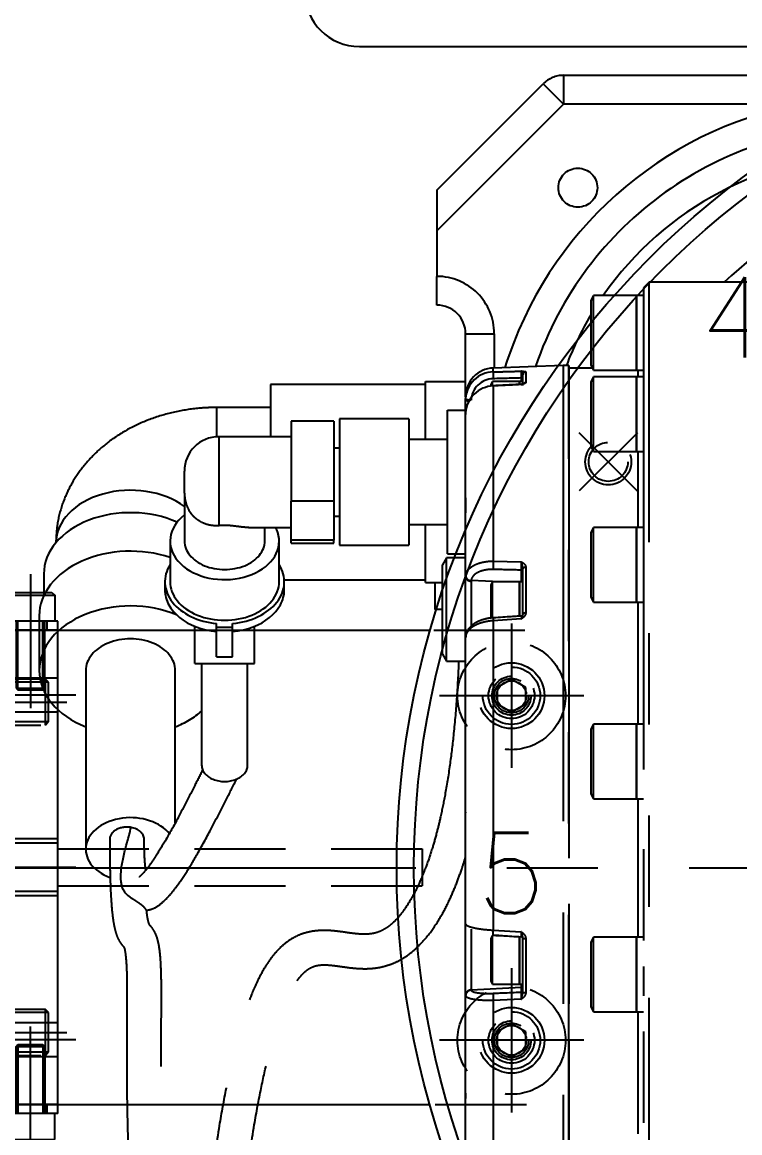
# Model space of a CAD drawing. Extents: x -2384 to 29887, y -2542 to 22350.
# Drawn here: x 4580 to 4705.1, y 2916.5 to 3109.8 of the extents above; entities that cross this region are included whole.
import ezdxf

# ---------------------------------------------------------------- set-up
doc = ezdxf.new("R2010")
doc.units = 0
doc.header["$LTSCALE"] = 63.5
doc.header["$MEASUREMENT"] = 0
for name, pattern in [('CENTER', [2, 1.25, -0.25, 0.25, -0.25]), ('HIDDEN', [0.375, 0.25, -0.125]), ('PHANTOM', [2.5, 1.25, -0.25, 0.25, -0.25, 0.25, -0.25])]:
    doc.linetypes.add(name, pattern=pattern)
doc.layers.get('0').update_dxf_attribs({"linetype": 'CONTINUOUS'})
for name, color, linetype in [('1', 4, 'HIDDEN'), ('2', 2, 'CENTER'), ('3', 3, 'CONTINUOUS'), ('4', 6, 'PHANTOM'), ('Umbilical', 1, 'PHANTOM')]:
    doc.layers.add(name, color=color, linetype=linetype)
doc.styles.get("Standard").update_dxf_attribs({"font": 'romans.shx'})

# ---------------------------------------------------------------- blocks, each defined once
blk = doc.blocks.new('r2000ibSolutionArm-ev')
at = {"layer": '2'}
blk.add_line((-226.07, 1970), (240.3, 1970), dxfattribs=at)
at = {"layer": '4'}
for p, q in [((-120.93, 2108), (-120.93, 2103)), ((-120.93, 2108), (-52, 2108)), ((-143, 2088), (-124.46, 2106.54)), ((-124.46, 2106.54), (-120.93, 2103)), ((-120.93, 2103), (-143, 2080.93)), ((-79.67, 2103), (-120.93, 2103)), ((-143, 2088), (-143, 2080.93)), ((-143, 2080.93), (-143, 2073)), ((-143, 2068), (-143, 2073)), ((-106, 2072), (-107, 2071)), ((-107, 2071), (-107, 2069.67)), ((-88, 2072), (-106, 2072)), ((-106, 1868), (-106, 2072)), ((-115.7, 2069.67), (-116.2, 2068.81)), ((-116.2, 2068.81), (-116.2, 2057.54)), ((-115.7, 2057), (-115.7, 2069.67)), ((-108.2, 2069.67), (-115.7, 2069.67)), ((-115.7, 2056.67), (-115.7, 2069.67)), ((-108.2, 2069.67), (-108.2, 2056.67)), ((-107, 2069.67), (-108.2, 2069.67)), ((-108.2, 2056.67), (-108.2, 2069.67)), ((-107, 2069.67), (-107, 2068.52)), ((-107, 2068.52), (-107, 1871.48)), ((-138, 2063), (-133, 2063)), ((-138, 2052.04), (-138, 2063)), ((-133, 2063), (-133, 2057.05)), ((-121, 2057.47), (-133.17, 2057.04)), ((-121, 2057.5), (-121, 1882.5)), ((-120, 2057.5), (-121, 2057.5)), ((-120, 2057.5), (-120, 1882.5)), ((-120, 1882.5), (-120, 2057.5)), ((-116.2, 2057.54), (-115.7, 2056.67)), ((-133.17, 2056.37), (-133.17, 2057.04)), ((-128.28, 2054.67), (-128.28, 2055.32)), ((-128, 2054.01), (-128, 2055.87)), ((-127.52, 2056.37), (-127.52, 2054.5)), ((-115.89, 2057), (-120, 2057)), ((-115.7, 2055.49), (-116.2, 2054.62)), ((-115.7, 2056.67), (-108.2, 2056.67)), ((-108.2, 2055.49), (-115.7, 2055.49)), ((-115.7, 2042.49), (-115.7, 2055.49)), ((-108.2, 2056.67), (-107, 2056.67)), ((-108.2, 2055.49), (-108.2, 2042.49)), ((-107, 2055.49), (-108.2, 2055.49)), ((-108.2, 2042.49), (-108.2, 2055.49)), ((-108, 2056.67), (-108, 2055.49)), ((-107, 2055.49), (-107, 2052.52)), ((-171.98, 2054.18), (-171.98, 2045.08)), ((-144.98, 2054.18), (-171.98, 2054.18)), ((-144.98, 2054.68), (-138, 2054.68)), ((-144.98, 2044.58), (-144.98, 2054.68)), ((-133.3, 2054.67), (-133.6, 2054.15)), ((-133.6, 2054.15), (-133.6, 2053.86)), ((-128.6, 2054.67), (-133.3, 2054.67)), ((-133.3, 2053.94), (-133.3, 2054.67)), ((-133.17, 2053.93), (-133.17, 2023.42)), ((-128, 2054.67), (-128.6, 2054.67)), ((-128.6, 2054.67), (-128.6, 2054.23)), ((-128.6, 2054.26), (-128.6, 2054.67)), ((-116.2, 2054.62), (-116.2, 2043.36)), ((-138, 2052.04), (-138, 2051.47)), ((-138, 2051.47), (-137.99, 2051.72)), ((-138, 2044.05), (-138, 2051.47)), ((-181.38, 2050.18), (-181.38, 2045.06)), ((-171.98, 2050.18), (-181.38, 2050.18)), ((-141.18, 2024.68), (-141.18, 2049.68)), ((-141.18, 2049.68), (-138, 2049.68)), ((-168.38, 2047.78), (-168.38, 2033.89)), ((-160.98, 2047.78), (-168.38, 2047.78)), ((-160.98, 2047.78), (-160.98, 2033.89)), ((-159.98, 2048.18), (-159.98, 2026.18)), ((-147.88, 2048.18), (-159.98, 2048.18)), ((-147.88, 2048.18), (-147.88, 2026.18)), ((-137.99, 2049.23), (-138, 2048.98)), ((-138, 2020.74), (-138, 2048.98)), ((-180.98, 2045.08), (-180.98, 2029.59)), ((-168.38, 2045.08), (-180.98, 2045.08)), ((-141.18, 2044.58), (-147.88, 2044.58)), ((-159.98, 2043.08), (-160.98, 2043.08)), ((-116.2, 2043.36), (-115.7, 2042.49)), ((-115.7, 2042.49), (-108.2, 2042.49)), ((-108.2, 2042.49), (-107, 2042.49)), ((-108, 2042.49), (-108, 2029.28)), ((-186.98, 2035.28), (-186.98, 2039.08)), ((-186.98, 2035.28), (-186.98, 2026.92)), ((-138, 2034.47), (-138, 2031.81)), ((-168.38, 2027.1), (-168.38, 2033.89)), ((-160.98, 2033.89), (-168.38, 2033.89)), ((-160.98, 2033.89), (-160.98, 2027.1)), ((-160.98, 2031.28), (-159.98, 2031.28)), ((-175.81, 2029.28), (-168.38, 2029.28)), ((-172.98, 2026.92), (-172.98, 2029.28)), ((-147.88, 2029.78), (-141.18, 2029.78)), ((-144.98, 2019.68), (-144.98, 2029.78)), ((-115.7, 2029.28), (-116.2, 2028.41)), ((-116.2, 2028.41), (-116.2, 2017.15)), ((-108.2, 2029.28), (-115.7, 2029.28)), ((-115.7, 2016.28), (-115.7, 2029.28)), ((-108.2, 2029.28), (-108.2, 2016.28)), ((-107, 2029.28), (-108.2, 2029.28)), ((-108.2, 2016.28), (-108.2, 2029.28)), ((-107, 2028.24), (-107, 2023.95)), ((-189.48, 2026.92), (-189.48, 2019.85)), ((-170.48, 2019.85), (-170.48, 2026.92)), ((-160.98, 2027.1), (-168.38, 2027.1)), ((-168.38, 2026.58), (-168.38, 2027.1)), ((-168.38, 2026.58), (-160.98, 2026.58)), ((-160.98, 2026.58), (-160.98, 2027.1)), ((-159.98, 2026.18), (-147.88, 2026.18)), ((-141.18, 2024.68), (-138, 2024.68)), ((-141.3, 2024), (-142, 2022.79)), ((-142, 2007.21), (-142, 2022.79)), ((-138, 2024), (-141.3, 2024)), ((-141.3, 2006), (-141.3, 2024)), ((-133.17, 2023.42), (-128.29, 2023.31)), ((-211.48, 2021.19), (-211.48, 2017.43)), ((-138, 2020.74), (-137.99, 2020.89)), ((-138, 2009.18), (-138, 2020.74)), ((-128.28, 2019.81), (-128.28, 2021.87)), ((-128, 2014.16), (-128, 2022.08)), ((-127.52, 2022.38), (-127.52, 2014.41)), ((-190.38, 2019.85), (-190.38, 2018.44)), ((-169.59, 2020.18), (-144.98, 2020.18)), ((-169.58, 2018.44), (-169.58, 2019.85)), ((-144.98, 2019.68), (-142, 2019.68)), ((-143.33, 2019.68), (-143.33, 2014.98)), ((-132.03, 2019.81), (-137.05, 2020.03)), ((-137.05, 2020.03), (-137.05, 2019.93)), ((-137.05, 2019.93), (-137.05, 2011.97)), ((-133.3, 2019.81), (-133.6, 2019.29)), ((-133.6, 2019.29), (-133.6, 2013.51)), ((-128.6, 2019.81), (-133.3, 2019.81)), ((-133.3, 2013.51), (-133.3, 2019.81)), ((-128, 2019.81), (-128.6, 2019.81)), ((-128.6, 2019.81), (-128.6, 2013.82)), ((-128.6, 2013.81), (-128.6, 2019.81)), ((-116.2, 2017.15), (-115.7, 2016.28)), ((-142, 2014.98), (-143.33, 2014.98)), ((-115.7, 2016.28), (-108.2, 2016.28)), ((-108.2, 2016.28), (-107, 2016.28)), ((-108, 2016.28), (-108, 1995.03)), ((-212.28, 2013.91), (-212.28, 2004.37)), ((-128.29, 2013.36), (-133.17, 2013.04)), ((-133.17, 2013.04), (-133.17, 1959.19)), ((-185.18, 2005.6), (-185.18, 2012.07)), ((-181.38, 2011.86), (-181.38, 2012.56)), ((-181.38, 2006.77), (-181.38, 2011.86)), ((-178.58, 2011.86), (-181.38, 2011.86)), ((-178.58, 2011.86), (-178.58, 2012.56)), ((-178.58, 2006.77), (-178.58, 2011.86)), ((-174.78, 2005.6), (-174.78, 2012.07)), ((-137.99, 2010.28), (-138, 2010.15)), ((-138, 1960.29), (-138, 2010.15)), ((-142, 2007.21), (-141.3, 2006)), ((-185.18, 2005.6), (-174.78, 2005.6)), ((-183.98, 2005.6), (-183.98, 1987.89)), ((-181.38, 2006.77), (-178.58, 2006.77)), ((-175.98, 1987.89), (-175.98, 2005.6)), ((-141.3, 2006), (-138, 2006)), ((-204.18, 2004.37), (-204.18, 1973.25)), ((-188.58, 1977.88), (-188.58, 2004.37)), ((-115.7, 1995.03), (-116.2, 1994.17)), ((-116.2, 1994.17), (-116.2, 1982.9)), ((-108.2, 1995.03), (-115.7, 1995.03)), ((-115.7, 1982.03), (-115.7, 1995.03)), ((-108.2, 1995.03), (-108.2, 1982.03)), ((-107, 1995.03), (-108.2, 1995.03)), ((-108.2, 1982.03), (-108.2, 1995.03)), ((-107, 1992.23), (-107, 1987.17)), ((-116.2, 1982.9), (-115.7, 1982.03)), ((-115.7, 1982.03), (-108.2, 1982.03)), ((-108.2, 1982.03), (-107, 1982.03)), ((-108, 1982.03), (-108, 1957.97)), ((-138, 1979.71), (-138, 1979.62)), ((-138, 1947.8), (-138, 1960.38)), ((-138, 1960.29), (-137.99, 1960.25)), ((-137.05, 1959.38), (-137.05, 1948.77)), ((-133.17, 1959.19), (-128.29, 1958.89)), ((-133.3, 1958.25), (-133.6, 1957.73)), ((-133.6, 1957.73), (-133.6, 1950.27)), ((-132.2, 1958.25), (-133.3, 1958.25)), ((-133.3, 1949.75), (-133.3, 1958.25)), ((-128.6, 1958.12), (-128.6, 1949.75)), ((-128.6, 1949.75), (-128.6, 1958.08)), ((-128, 1948.43), (-128, 1957.77)), ((-127.52, 1957.7), (-127.52, 1948.31)), ((-115.7, 1957.97), (-116.2, 1957.1)), ((-116.2, 1957.1), (-116.2, 1945.83)), ((-108.2, 1957.97), (-115.7, 1957.97)), ((-115.7, 1944.97), (-115.7, 1957.97)), ((-108.2, 1957.97), (-108.2, 1944.97)), ((-107, 1957.97), (-108.2, 1957.97)), ((-108.2, 1944.97), (-108.2, 1957.97)), ((-107, 1952.83), (-107, 1947.77)), ((-128.28, 1949.18), (-137.05, 1948.73)), ((-133.6, 1950.27), (-133.3, 1949.75)), ((-133.3, 1949.75), (-128.6, 1949.75)), ((-128.6, 1949.75), (-128, 1949.75)), ((-128.28, 1949.18), (-128.28, 1949.75)), ((-128.28, 1948.4), (-128.28, 1949.18)), ((-137.99, 1947.74), (-138, 1947.8)), ((-138, 1905.53), (-138, 1947.8)), ((-137.05, 1948.77), (-137.05, 1948.73)), ((-128.29, 1947.16), (-133.17, 1946.94)), ((-133.17, 1946.94), (-133.17, 1901.28)), ((-116.2, 1945.83), (-115.7, 1944.97)), ((-115.7, 1944.97), (-108.2, 1944.97)), ((-108.2, 1944.97), (-107, 1944.97)), ((-108, 1944.97), (-108, 1923.72)), ((-138, 1930.82), (-138, 1929.85))]:
    blk.add_line(p, q, dxfattribs=at)
blk.add_circle((-118.44, 2088.44), 3.4, dxfattribs=at)
for centre, radius, start, end in [((-120.93, 2103), 5, 90, 135), ((-67.18, 2037.18), 67, 100.7469, 162.6895), ((0, 1970), 138, 109.6129, 132.3426), ((-67.18, 2037.18), 62, 90, 161.0621), ((-67.18, 2037.18), 57, 90, 145.2382), ((-143, 2063), 10, 0, 90), ((-143, 2063), 5, 0, 90), ((-67.18, 2037.18), 57, 149.3261, 159.1099), ((-133, 2052.04), 5, 92, 180), ((-133.07, 2051.43), 4.93, 91.2278, 176.692), ((-151.04, 2055.81), 22.76, 358.7608, 1.7448), ((-132.98, 2048.91), 5.02, 92.1968, 176.3652), ((-133.12, 2051.24), 3.94, 91.0941, 176.6482), ((-180.98, 2039.08), 6, 90, 180), ((-180.98, 2035.28), 6, 180, 216.5012), ((-134.96, 2021.1), 7.03, 7.9843, 18.3575), ((-171.35, 2022.44), 43.07, 359.2489, 1.1669), ((-104.81, 2013.19), 23.48, 178.3621, 179.5908), ((-128.3, 2014.17), 0.3, 273.2522, 359.9953), ((-141.54, 1958.35), 13.26, 358.5853, 2.3572), ((-128.3, 1957.72), 0.3, 0.0002, 87.033), ((-161.18, 1947.92), 32.9, 358.677, 0.8405)]:
    blk.add_arc(centre, radius, start, end, dxfattribs=at)
for centre, major_axis, ratio, start_param, end_param in [((-133.14, 2055.37), (0.028, -1), 0.058841, 3.266303, 4.906906), ((2046.47, 1948.71), (-3094.28, 31.69), 0.038323, 5.492151, 5.494384), ((-128.3, 2055.26), (-0.3, 0), 0.19509, 3.141593, 4.660029), ((-127.5, 2055.87), (0.5, 0), 0.990015, 1.605703, 3.141593), ((-127.5, 2054.01), (0.5, 0), 0.968598, 1.605703, 2.398593), ((-136.99, 2051.67), (-0.999, 0.052), 0.197453, 0.006174, 1.528635), ((-137, 2051.47), (1, 0), 0.163493, 3.141593, 4.324588), ((-196.38, 2026.57), (-13, 0), 0.707107, 3.904143, 6.283185), ((-196.38, 2021.19), (-15.1, 0), 0.707107, 4.145486, 6.283185), ((-179.98, 2026.92), (9.5, 0), 0.707107, 2.399184, 6.283185), ((-179.98, 2026.92), (9.5, 0), 0.707107, 0, 0.357876), ((-179.98, 2026.92), (-7, 0), 0.707107, 0, 3.141593), ((-196.38, 2013.91), (-15.9, 0), 0.707107, 4.263503, 6.283185), ((-179.98, 2019.85), (10.4, 0), 0.707107, 2.722507, 4.577364), ((-179.98, 2019.85), (-10.4, 0), 0.707107, 1.705822, 3.560678), ((-133.14, 2022.81), (-0.022, -1), 0.06123, 4.053195, 5.693798), ((-136.99, 2020.86), (0.996, -0.092), 0.831871, 3.213979, 4.73644), ((-137, 2020.74), (1, 0), 0.813199, 3.141593, 4.660029), ((2046.47, 1879.31), (-3094.27, 134.9), 0.02167, 5.492703, 5.494935), ((-128.3, 2021.62), (0.3, 0), 0.83147, 0, 1.518436), ((-127.5, 2022.08), (0.5, 0), 0.600374, 1.605703, 3.141594), ((-179.98, 2019.85), (-9.5, 0), 0.707107, 0, 3.141593), ((-179.98, 2018.44), (10.4, 0), 0.707107, 3.141593, 4.577364), ((-179.98, 2018.44), (-10.4, 0), 0.707107, 1.705822, 3.141593), ((-196.38, 2004.37), (-15.9, 0), 0.707107, 4.182599, 6.283185), ((-127.5, 2014.16), (0.5, 0), 0.509092, 1.605703, 3.141591), ((-196.38, 2004.37), (7.8, 0), 0.707107, 0, 3.141593), ((-196.38, 2004.37), (-15.9, 0), 0.707107, 0, 1.058057), ((-196.38, 2004.37), (-15.9, 0), 0.707107, 2.083536, 2.465261), ((-179.98, 1987.89), (-4, 0), 0.707107, 0, 3.141593), ((-196.38, 1973.25), (7.8, 0), 0.707107, 0.507245, 4.236432), ((-197, 1975), (3, 0), 0.707107, 1.326254, 3.137144), ((-197, 1975), (-3, 0), 0.707107, 3.151021, 4.467847), ((-127.5, 1957.77), (0.5, 0), 0.140959, 3.141593, 4.677482), ((-128.3, 1949.48), (0.3, 0), 0.980785, 4.764749, 6.283185), ((-137, 1947.8), (1, 0), 0.974014, 1.623156, 3.141593), ((-136.99, 1947.75), (0.967, 0.256), 0.980031, 1.369283, 2.891745), ((-133.14, 1947.21), (-0.044, 0.999), 0.048156, 0.196308, 1.836911), ((2045.33, 2076.9), (-3093.06, -158.99), 0.007604, 0.788934, 0.791167), ((-128.3, 1948.69), (0.3, 0), 0.980785, 4.764749, 6.283185), ((-127.5, 1948.43), (0.5, 0), 0.248633, 3.141593, 4.677482)]:
    blk.add_ellipse(centre, major_axis=major_axis, ratio=ratio, start_param=start_param, end_param=end_param, dxfattribs=at)
for points, knots in [([(-133.17, 2056.37), (-132.51, 2056.38), (-131.84, 2056.4), (-131.18, 2056.42), (-130.22, 2056.45), (-129.25, 2056.47), (-128.29, 2056.5)], [0, 0, 0, 0, 0.408539, 0.408539, 0.408539, 1, 1, 1, 1]), ([(-128, 2055.87), (-128, 2055.94), (-128.02, 2056), (-128.07, 2056.14), (-128.1, 2056.21), (-128.16, 2056.33), (-128.19, 2056.38), (-128.24, 2056.46), (-128.26, 2056.49), (-128.29, 2056.5)], [0, 0, 0, 0, 0.25, 0.25, 0.5, 0.5, 0.75, 0.75, 1, 1, 1, 1]), ([(-128.29, 2056.5), (-128.1, 2056.49), (-127.9, 2056.47), (-127.61, 2056.43), (-127.52, 2056.4), (-127.52, 2056.37)], [0, 0, 0, 0, 0.5, 0.5, 1, 1, 1, 1]), ([(-128.29, 2054.17), (-128.86, 2054.14), (-129.43, 2054.11), (-130, 2054.08), (-131.06, 2054.03), (-132.11, 2053.98), (-133.17, 2053.93)], [0, 0, 0, 0, 0.34927, 0.34927, 0.34927, 1, 1, 1, 1]), ([(-127.52, 2054.5), (-127.52, 2054.44), (-127.61, 2054.37), (-127.9, 2054.26), (-128.1, 2054.21), (-128.29, 2054.17)], [0, 0, 0, 0, 0.5, 0.5, 1, 1, 1, 1]), ([(-127.85, 2054.33), (-127.85, 2054.33), (-127.86, 2054.33), (-127.9, 2054.31), (-128.02, 2054.27), (-128.17, 2054.22), (-128.27, 2054.2), (-128.28, 2054.2)], [0.3713936, 0.3713936, 0.3713936, 0.3713936, 0.4198788, 0.5049733, 0.6398056, 0.8612559, 0.9106432, 0.9106432, 0.9106432, 0.9106432]), ([(-181.38, 2050.18), (-182.32, 2050.16), (-184.45, 2050.1), (-188.22, 2049.57), (-192.31, 2048.45), (-196.24, 2046.78), (-199.7, 2044.65), (-202.65, 2042.17), (-205.05, 2039.46), (-206.96, 2036.48), (-208.38, 2033.23), (-209.23, 2029.82), (-209.33, 2027.7), (-209.38, 2026.57)], [0, 0, 0, 0, 0.060994, 0.162033, 0.264056, 0.367099, 0.470737, 0.563002, 0.653212, 0.741468, 0.828176, 0.922079, 1, 1, 1, 1]), ([(-180.98, 2029.59), (-181.4, 2029.56), (-181.82, 2029.57), (-182.64, 2029.68), (-183.04, 2029.78), (-183.81, 2030.07), (-184.17, 2030.25), (-184.67, 2030.59), (-184.83, 2030.71), (-185.13, 2030.96), (-185.28, 2031.1), (-185.55, 2031.39), (-185.68, 2031.54), (-185.8, 2031.7), (-185.8, 2031.7), (-185.8, 2031.71)], [0, 0, 0, 0, 0.125, 0.125, 0.25, 0.25, 0.375, 0.375, 0.4375, 0.4375, 0.5, 0.5, 0.5625, 0.5625, 0.562721, 0.562721, 0.562721, 0.562721]), ([(-175.78, 2029.28), (-176.4, 2029.28), (-177.09, 2029.37), (-178.33, 2029.53), (-178.84, 2029.59), (-179.9, 2029.65), (-180.46, 2029.64), (-180.98, 2029.59)], [0.7701615, 0.7701615, 0.7701615, 0.7701615, 0.875, 0.875, 0.9375, 0.9375, 1, 1, 1, 1]), ([(-137.99, 2020.89), (-137.98, 2021.06), (-137.93, 2021.24), (-137.79, 2021.57), (-137.69, 2021.74), (-137.43, 2022.05), (-137.28, 2022.2), (-136.93, 2022.47), (-136.73, 2022.6), (-136.29, 2022.84), (-136.05, 2022.94), (-135.54, 2023.12), (-135.26, 2023.19), (-134.7, 2023.31), (-134.4, 2023.36), (-133.8, 2023.41), (-133.49, 2023.43), (-133.17, 2023.42)], [0, 0, 0, 0, 0.125, 0.125, 0.25, 0.25, 0.375, 0.375, 0.5, 0.5, 0.625, 0.625, 0.75, 0.75, 0.875, 0.875, 1, 1, 1, 1]), ([(-128.29, 2023.31), (-128.1, 2023.2), (-127.9, 2023.07), (-127.61, 2022.76), (-127.52, 2022.57), (-127.52, 2022.38)], [0, 0, 0, 0, 0.5, 0.5, 1, 1, 1, 1]), ([(-133.19, 2021.98), (-133.44, 2021.98), (-133.69, 2021.98), (-134.17, 2021.94), (-134.41, 2021.9), (-134.86, 2021.81), (-135.08, 2021.76), (-135.49, 2021.62), (-135.68, 2021.54), (-136.03, 2021.36), (-136.19, 2021.26), (-136.48, 2021.05), (-136.6, 2020.93), (-136.8, 2020.69), (-136.88, 2020.56), (-137, 2020.3), (-137.03, 2020.16), (-137.05, 2020.03)], [0, 0, 0, 0, 0.125, 0.125, 0.25, 0.25, 0.375, 0.375, 0.5, 0.5, 0.625, 0.625, 0.75, 0.75, 0.875, 0.875, 1, 1, 1, 1]), ([(-133.17, 2013.04), (-133.49, 2013.02), (-133.79, 2012.99), (-134.39, 2012.9), (-134.69, 2012.83), (-135.26, 2012.68), (-135.53, 2012.59), (-136.04, 2012.38), (-136.29, 2012.26), (-136.73, 2012.01), (-136.93, 2011.88), (-137.28, 2011.59), (-137.43, 2011.43), (-137.69, 2011.12), (-137.79, 2010.96), (-137.93, 2010.62), (-137.98, 2010.45), (-137.99, 2010.28)], [0, 0, 0, 0, 0.125, 0.125, 0.25, 0.25, 0.375, 0.375, 0.5, 0.5, 0.625, 0.625, 0.75, 0.75, 0.875, 0.875, 1, 1, 1, 1]), ([(-133.2, 2013.54), (-133.24, 2013.54), (-133.82, 2013.53), (-135.06, 2013.26), (-136.52, 2012.61), (-137.51, 2011.7), (-138.01, 2010.81), (-137.96, 2010.33), (-137.94, 2010.2)], [0, 0, 0, 0, 0.013314, 0.253912, 0.500796, 0.728923, 0.934731, 1, 1, 1, 1]), ([(-127.52, 2014.41), (-127.52, 2014.2), (-127.61, 2013.99), (-127.9, 2013.64), (-128.1, 2013.5), (-128.29, 2013.36)], [0, 0, 0, 0, 0.5, 0.5, 1, 1, 1, 1]), ([(-128.29, 2013.36), (-128.26, 2013.46), (-128.24, 2013.55), (-128.19, 2013.7), (-128.16, 2013.77), (-128.1, 2013.89), (-128.07, 2013.94), (-128.04, 2014.02), (-128.02, 2014.04), (-128.01, 2014.07)], [0, 0, 0, 0, 0.25, 0.25, 0.5, 0.5, 0.75, 0.75, 0.8775071, 0.8775071, 0.8775071, 0.8775071]), ([(-139.21, 2005.98), (-139.29, 2003.79), (-139.54, 1999.3), (-140.06, 1993.27), (-140.75, 1987.65), (-141.51, 1982.93), (-142.29, 1979.13), (-143.04, 1976.08), (-143.85, 1973.2), (-144.89, 1970.12), (-146.19, 1966.98), (-147.68, 1964.17), (-149.13, 1962.07), (-150.38, 1960.68), (-151.39, 1959.81), (-152.28, 1959.24), (-153.1, 1958.86), (-153.91, 1958.62), (-154.74, 1958.49), (-155.81, 1958.45), (-157.14, 1958.54), (-158.6, 1958.74), (-160.08, 1958.96), (-161.52, 1959.11), (-162.98, 1959.15), (-164.42, 1959.05), (-165.87, 1958.74), (-167.22, 1958.26), (-168.65, 1957.49), (-169.96, 1956.48), (-171.25, 1955.16), (-172.48, 1953.55), (-173.85, 1951.25), (-175.17, 1948.38), (-176.37, 1945.07), (-177.44, 1941.58), (-178.57, 1937.22), (-179.76, 1931.69), (-181.08, 1924.46), (-182.29, 1915.92), (-183.16, 1906.36), (-183.49, 1896.73), (-183.18, 1887.09), (-182.07, 1877.55), (-180.18, 1869.06), (-177.64, 1861.7), (-174.65, 1855.46), (-170.86, 1849.7), (-165.71, 1844.05), (-159.02, 1838.82), (-150.92, 1834.16), (-140.75, 1829.58), (-128.65, 1825.25), (-119.58, 1822.27), (-115, 1820.76)], [0.0261553, 0.0261553, 0.0261553, 0.0261553, 0.0420938, 0.0583447, 0.0723277, 0.0880263, 0.1006916, 0.110417, 0.1218723, 0.136391, 0.1546533, 0.1761786, 0.1987046, 0.2175443, 0.2342731, 0.2509493, 0.2674527, 0.2836185, 0.2997165, 0.3183865, 0.3402311, 0.3647271, 0.3870482, 0.4058771, 0.4225959, 0.4394317, 0.4539476, 0.4678078, 0.4812034, 0.497186, 0.5097349, 0.5236645, 0.5383061, 0.5564643, 0.5699007, 0.5825531, 0.597344, 0.6145406, 0.6325609, 0.6566543, 0.680234, 0.7033526, 0.7264995, 0.7493516, 0.7717108, 0.7881888, 0.8044513, 0.8206042, 0.8367721, 0.858375, 0.8803377, 0.9027328, 0.9372423, 0.9709616, 0.9709616, 0.9709616, 0.9709616]), ([(-183.77, 1987.15), (-184.24, 1986.21), (-185.63, 1983.46), (-187.89, 1979.06), (-190.19, 1974.92), (-191.93, 1972.07), (-193.27, 1970.16), (-194.35, 1968.85), (-194.86, 1968.44), (-194.86, 1968.41), (-194.86, 1968.41)], [0.0891065, 0.0891065, 0.0891065, 0.0891065, 0.152923, 0.2806807, 0.38282, 0.4610626, 0.5202574, 0.5740083, 0.6465727, 0.6494698, 0.6494698, 0.6494698, 0.6494698]), ([(-193.62, 1962.61), (-193.14, 1962.72), (-192.23, 1962.93), (-190.86, 1963.92), (-189.63, 1965.13), (-188.35, 1966.71), (-186.73, 1969.07), (-184.71, 1972.43), (-182.35, 1976.72), (-179.96, 1981.38), (-178.48, 1984.32), (-177.87, 1985.53)], [0, 0, 0, 0, 0.0507012, 0.1127628, 0.1735933, 0.2439855, 0.3567825, 0.4724978, 0.6176875, 0.7938516, 0.907066, 0.907066, 0.907066, 0.907066]), ([(-193.58, 1962.6), (-193.58, 1962.61), (-193.59, 1962.62), (-193.62, 1962.7), (-193.68, 1962.8), (-193.89, 1963.05), (-193.98, 1963.15), (-194.27, 1963.42), (-194.51, 1963.61), (-195.04, 1963.98), (-195.27, 1964.13), (-195.66, 1964.38), (-195.82, 1964.48), (-196.54, 1964.95), (-196.9, 1965.23), (-197.76, 1966.23), (-198, 1967.03), (-198.1, 1969.24), (-197.91, 1970.64), (-197.2, 1973.7), (-196.7, 1975.34), (-196.27, 1977.06)], [0.46364, 0.46364, 0.46364, 0.46364, 0.46875, 0.46875, 0.5, 0.5, 0.515625, 0.515625, 0.53125, 0.53125, 0.546875, 0.546875, 0.5625, 0.5625, 0.625, 0.625, 0.75, 0.75, 0.875, 0.875, 1, 1, 1, 1]), ([(-200, 1975), (-199.99, 1973.38), (-199.98, 1970.83), (-199.9, 1967.12), (-199.76, 1964.26), (-199.57, 1962.14), (-199.4, 1960.82), (-199.19, 1959.65), (-198.87, 1958.38), (-198.34, 1957.21), (-197.73, 1956.44), (-197.54, 1956.26), (-197.42, 1955.98), (-197.22, 1954.92), (-197.06, 1952.87), (-196.99, 1950.02), (-196.99, 1946.98), (-197.01, 1943.4), (-197.04, 1938.08), (-197.03, 1930.45), (-196.8, 1920.36), (-196.25, 1910.02), (-195.36, 1900.24), (-194.15, 1890.91), (-192.47, 1881.35), (-190.08, 1871.22), (-186.84, 1861.03), (-182.7, 1851.3), (-177.56, 1842.26), (-171.3, 1834.15), (-163.75, 1827.18), (-154.84, 1821.68), (-145.47, 1818.21), (-136.35, 1815.94), (-127.93, 1814.43), (-121.55, 1813.52), (-118.05, 1813.04), (-117.26, 1812.94)], [0, 0, 0, 0, 0.0182463, 0.0343271, 0.0551202, 0.0723639, 0.0861773, 0.0965373, 0.1159695, 0.1429218, 0.1728351, 0.1992019, 0.2236427, 0.2474277, 0.2716332, 0.2862745, 0.301017, 0.3155904, 0.3301079, 0.3594629, 0.3907666, 0.4232051, 0.4516977, 0.476616, 0.504702, 0.5352939, 0.5658764, 0.5961111, 0.6256328, 0.654537, 0.6834296, 0.7130335, 0.7435808, 0.7684356, 0.7933453, 0.8167458, 0.8235609, 0.8235609, 0.8235609, 0.8235609]), ([(-193.72, 1969.64), (-193.72, 1969.65), (-193.8, 1970.21), (-193.95, 1971.8), (-193.98, 1973.7), (-194, 1975)], [0.8631259, 0.8631259, 0.8631259, 0.8631259, 0.8636873, 0.9230536, 1, 1, 1, 1]), ([(-115.01, 1827.09), (-116.23, 1827.5), (-121.19, 1829.14), (-129.82, 1832), (-140.66, 1836.03), (-150.8, 1840.78), (-158.78, 1846), (-164.52, 1851.44), (-168.41, 1856.68), (-171.49, 1862.53), (-174.12, 1869.64), (-176.07, 1878.01), (-177.2, 1887.51), (-177.5, 1897.13), (-177.13, 1906.74), (-176.21, 1916.23), (-174.97, 1924.65), (-173.66, 1931.59), (-172.51, 1936.75), (-171.45, 1940.69), (-170.43, 1943.91), (-169.31, 1946.82), (-168.01, 1949.46), (-166.72, 1951.28), (-165.65, 1952.26), (-164.88, 1952.71), (-164.19, 1952.97), (-163.49, 1953.11), (-162.69, 1953.15), (-161.72, 1953.11), (-160.42, 1952.96), (-158.77, 1952.71), (-156.95, 1952.5), (-155.19, 1952.44), (-153.55, 1952.58), (-151.97, 1952.91), (-150.45, 1953.44), (-148.89, 1954.24), (-147.35, 1955.33), (-145.76, 1956.8), (-144.03, 1958.83), (-142.33, 1961.42), (-140.8, 1964.38), (-139.59, 1967.22), (-138.68, 1969.74), (-138.18, 1971.32), (-138, 1971.91)], [0.1573421, 0.1573421, 0.1573421, 0.1573421, 0.1654316, 0.1901918, 0.2145357, 0.2380556, 0.2605117, 0.2740799, 0.287567, 0.3013432, 0.3155561, 0.3352022, 0.355487, 0.3760831, 0.396614, 0.417592, 0.4389161, 0.4547787, 0.4694776, 0.482019, 0.4927942, 0.5056577, 0.5230094, 0.5439841, 0.561364, 0.5750926, 0.5887228, 0.603087, 0.6176566, 0.6321213, 0.6502465, 0.6719619, 0.6949935, 0.7150245, 0.7318258, 0.7459556, 0.7603816, 0.7750664, 0.7898384, 0.8047902, 0.8222102, 0.842786, 0.8581078, 0.8714557, 0.8827186, 0.8892085, 0.8892085, 0.8892085, 0.8892085]), ([(-115, 1818.69), (-115.26, 1818.72), (-118.87, 1819.19), (-126.02, 1820.19), (-136.49, 1822.04), (-146.82, 1824.87), (-156.25, 1829.25), (-164.23, 1835.47), (-170.85, 1843.07), (-176.26, 1851.82), (-180.59, 1861.44), (-183.97, 1871.62), (-186.45, 1881.81), (-188.16, 1891.44), (-189.38, 1900.79), (-190.27, 1910.53), (-190.81, 1920.81), (-191.04, 1930.81), (-191.04, 1938.34), (-191.01, 1943.62), (-190.98, 1947.21), (-190.99, 1950.29), (-191.08, 1953.5), (-191.31, 1956.18), (-191.75, 1958.13), (-192.51, 1959.53), (-192.87, 1959.88), (-193.01, 1960.03), (-193.14, 1960.28), (-193.26, 1960.64), (-193.37, 1961.18), (-193.49, 1961.79), (-193.55, 1962.42), (-193.57, 1962.64)], [0.0444796, 0.0444796, 0.0444796, 0.0444796, 0.0474012, 0.084906, 0.1260706, 0.1665117, 0.2049176, 0.2419581, 0.2792051, 0.3175134, 0.3571054, 0.3974281, 0.4378613, 0.4751378, 0.5078951, 0.5451612, 0.5875591, 0.6283484, 0.6666167, 0.6855864, 0.7046847, 0.7241076, 0.7434, 0.7805367, 0.8173224, 0.8555816, 0.8988787, 0.9221368, 0.9425305, 0.9593915, 0.9731362, 0.991841, 1, 1, 1, 1]), ([(-137.99, 1960.25), (-137.98, 1960.19), (-137.93, 1960.13), (-137.79, 1960.02), (-137.69, 1959.96), (-137.43, 1959.85), (-137.28, 1959.79), (-136.93, 1959.69), (-136.73, 1959.64), (-136.29, 1959.54), (-136.05, 1959.49), (-135.54, 1959.41), (-135.26, 1959.37), (-134.7, 1959.3), (-134.4, 1959.27), (-133.8, 1959.22), (-133.49, 1959.2), (-133.17, 1959.19)], [0, 0, 0, 0, 0.125, 0.125, 0.25, 0.25, 0.375, 0.375, 0.5, 0.5, 0.625, 0.625, 0.75, 0.75, 0.875, 0.875, 1, 1, 1, 1]), ([(-128.29, 1958.89), (-128.1, 1958.74), (-127.9, 1958.58), (-127.61, 1958.19), (-127.52, 1957.95), (-127.52, 1957.7)], [0, 0, 0, 0, 0.5, 0.5, 1, 1, 1, 1]), ([(-128, 1957.77), (-128, 1957.87), (-128.02, 1957.95), (-128.07, 1958.12), (-128.1, 1958.21), (-128.16, 1958.38), (-128.19, 1958.48), (-128.24, 1958.68), (-128.26, 1958.79), (-128.29, 1958.89)], [0, 0, 0, 0, 0.25, 0.25, 0.5, 0.5, 0.75, 0.75, 1, 1, 1, 1]), ([(-133.17, 1946.94), (-133.49, 1946.93), (-133.79, 1946.93), (-134.39, 1946.93), (-134.69, 1946.94), (-135.26, 1946.97), (-135.53, 1946.98), (-136.04, 1947.04), (-136.29, 1947.07), (-136.73, 1947.14), (-136.93, 1947.18), (-137.28, 1947.27), (-137.43, 1947.32), (-137.69, 1947.43), (-137.79, 1947.49), (-137.93, 1947.61), (-137.98, 1947.67), (-137.99, 1947.74)], [0, 0, 0, 0, 0.125, 0.125, 0.25, 0.25, 0.375, 0.375, 0.5, 0.5, 0.625, 0.625, 0.75, 0.75, 0.875, 0.875, 1, 1, 1, 1]), ([(-137.05, 1948.73), (-137.03, 1948.68), (-137, 1948.64), (-136.88, 1948.55), (-136.8, 1948.51), (-136.6, 1948.43), (-136.48, 1948.39), (-136.2, 1948.33), (-136.04, 1948.3), (-135.68, 1948.25), (-135.49, 1948.23), (-135.08, 1948.2), (-134.86, 1948.18), (-134.41, 1948.17), (-134.18, 1948.16), (-133.69, 1948.17), (-133.44, 1948.17), (-133.19, 1948.18)], [0, 0, 0, 0, 0.125, 0.125, 0.25, 0.25, 0.375, 0.375, 0.5, 0.5, 0.625, 0.625, 0.75, 0.75, 0.875, 0.875, 1, 1, 1, 1]), ([(-128.29, 1947.16), (-128.26, 1947.26), (-128.24, 1947.37), (-128.19, 1947.59), (-128.16, 1947.69), (-128.1, 1947.91), (-128.07, 1948.01), (-128.02, 1948.22), (-128, 1948.32), (-128, 1948.43)], [0, 0, 0, 0, 0.25, 0.25, 0.5, 0.5, 0.75, 0.75, 1, 1, 1, 1]), ([(-127.52, 1948.31), (-127.52, 1948.07), (-127.61, 1947.84), (-127.9, 1947.46), (-128.1, 1947.3), (-128.29, 1947.16)], [0, 0, 0, 0, 0.5, 0.5, 1, 1, 1, 1])]:
    blk.add_open_spline(points, degree=3, knots=knots, dxfattribs=at)
for points in [[(-128.23, 2054.2), (-129.06, 2054.16), (-130.71, 2054.08), (-133.19, 2053.96)], [(-128.29, 2054.17), (-128.28, 2054.18), (-128.26, 2054.19), (-128.25, 2054.2)], [(-128.25, 2013.87), (-129.08, 2013.81), (-130.73, 2013.71), (-133.2, 2013.55)], [(-128.01, 2014.07), (-128.01, 2014.1), (-128, 2014.13), (-128, 2014.16)], [(-197.81, 1972.96), (-197.81, 1972.96), (-197.81, 1972.96), (-197.81, 1972.96)], [(-137.99, 1960.29), (-137.99, 1960.14), (-137.98, 1960.05), (-137.96, 1960.01)], [(-133.2, 1958.31), (-132.38, 1958.26), (-130.74, 1958.17), (-128.28, 1958.02)]]:
    blk.add_open_spline(points, degree=3, dxfattribs=at)
for points, weights in [([(-133.19, 2053.96), (-133.18, 2053.97), (-133.17, 2053.93)], [0.908432895041, 0.944546244208, 1]), ([(-133.2, 2013.55), (-133.21, 2013.54), (-133.17, 2013.04)], [0.851977030371, 0.799223521793, 1]), ([(-133.2, 1958.31), (-133.22, 1958.31), (-133.17, 1959.19)], [0.928540909332, 0.723021763326, 1])]:
    blk.add_rational_spline(points, weights, degree=2, dxfattribs=at)
blk = doc.blocks.new('TAPPM8x1-0000eH', base_point=(435.1, 475.15))
at = {"layer": '1'}
for radius in [4, 3.4]:
    blk.add_circle((435.1, 475.15), radius, dxfattribs=at)
at = {"layer": '2'}
for p, q in [((435.1, 482.33), (435.1, 467.98)), ((427.92, 475.15), (442.27, 475.15))]:
    blk.add_line(p, q, dxfattribs=at)
blk = doc.blocks.new('SHCSM8x17-2175sS', base_point=(750.05, 1166.5))
for p, q in [((742.05, 1172.2), (742.85, 1173)), ((742.05, 1160.8), (742.05, 1172.2)), ((742.85, 1160), (742.85, 1173)), ((742.85, 1173), (750.05, 1173)), ((750.05, 1173), (750.05, 1160)), ((742.85, 1160), (742.05, 1160.8)), ((750.05, 1160), (742.85, 1160))]:
    blk.add_line(p, q)
at = {"layer": '1'}
for p, q in [((766.72, 1170.5), (750.05, 1170.5)), ((767.26, 1169.96), (750.05, 1169.96)), ((767.26, 1169.96), (766.72, 1170.5)), ((766.72, 1162.5), (766.72, 1170.5)), ((767.26, 1163.04), (767.26, 1169.96)), ((767.26, 1163.04), (750.05, 1163.04)), ((750.05, 1162.5), (766.72, 1162.5)), ((766.72, 1162.5), (767.26, 1163.04))]:
    blk.add_line(p, q, dxfattribs=at)
at = {"layer": '2'}
blk.add_line((738.87, 1166.5), (770.44, 1166.5), dxfattribs=at)
blk = doc.blocks.new('SHCSM5x12-0000sS', base_point=(9838.88, 5598.26))
for p, q in [((9833.88, 5602.01), (9834.38, 5602.51)), ((9833.88, 5594.51), (9833.88, 5602.01)), ((9834.38, 5594.01), (9834.38, 5602.51)), ((9834.38, 5602.51), (9838.88, 5602.51)), ((9838.88, 5602.51), (9838.88, 5594.01)), ((9834.38, 5594.01), (9833.88, 5594.51)), ((9838.88, 5594.01), (9834.38, 5594.01))]:
    blk.add_line(p, q)
at = {"layer": '1'}
for p, q in [((9850.55, 5600.76), (9838.88, 5600.76)), ((9850.88, 5600.43), (9838.88, 5600.43)), ((9850.88, 5600.43), (9850.55, 5600.76)), ((9850.55, 5595.76), (9850.55, 5600.76)), ((9850.88, 5596.09), (9850.88, 5600.43)), ((9850.88, 5596.09), (9838.88, 5596.09)), ((9838.88, 5595.76), (9850.55, 5595.76)), ((9850.55, 5595.76), (9850.88, 5596.09))]:
    blk.add_line(p, q, dxfattribs=at)
at = {"layer": '2'}
blk.add_line((9830.7, 5598.26), (9854.05, 5598.26), dxfattribs=at)
blk = doc.blocks.new('SHCSM6x1-0000eH', base_point=(495.1, 475.15))
at = {"layer": '1'}
blk.add_lwpolyline([(497.98, 475.15), (496.54, 477.65), (493.65, 477.65), (492.21, 475.15), (493.65, 472.65), (496.54, 472.65), (497.98, 475.15), (497.98, 475.15)], dxfattribs=at)
for radius in [5, 3, 2.58]:
    blk.add_circle((495.1, 475.15), radius, dxfattribs=at)
at = {"layer": '2'}
for p, q in [((495.1, 483.33), (495.1, 466.98)), ((486.92, 475.15), (503.27, 475.15))]:
    blk.add_line(p, q, dxfattribs=at)
blk = doc.blocks.new('RDLWM6eH', base_point=(495.1, 475.15))
at = {"layer": '1'}
blk.add_circle((495.1, 475.15), 5.72, dxfattribs=at)
at = {"layer": '2'}
for p, q in [((495.1, 484.05), (495.1, 466.25)), ((486.2, 475.15), (504, 475.15))]:
    blk.add_line(p, q, dxfattribs=at)
blk = doc.blocks.new('PLAINM6ReH', base_point=(495.1, 475.15))
at = {"layer": '1'}
blk.add_circle((495.1, 475.15), 9.4, dxfattribs=at)
at = {"layer": '2'}
for p, q in [((495.1, 487.73), (495.1, 462.58)), ((482.52, 475.15), (507.67, 475.15))]:
    blk.add_line(p, q, dxfattribs=at)
blk = doc.blocks.new('DWLHM6x9-5250sS', base_point=(661.21, 174.04))
at = {"layer": '1'}
for p, q in [((670.73, 177.04), (661.21, 177.04)), ((661.21, 171.04), (670.73, 171.04))]:
    blk.add_line(p, q, dxfattribs=at)
at = {"layer": '2'}
blk.add_line((658.03, 174.04), (673.91, 174.04), dxfattribs=at)
blk = doc.blocks.new('TAPHM10x9-5250sS', base_point=(661.21, 204.04))
at = {"layer": '1'}
for p, q in [((670.73, 209.04), (661.21, 209.04)), ((670.73, 208.29), (661.21, 208.29)), ((661.21, 199.79), (670.73, 199.79)), ((661.21, 199.04), (670.73, 199.04))]:
    blk.add_line(p, q, dxfattribs=at)
at = {"layer": '2'}
blk.add_line((658.03, 204.04), (673.91, 204.04), dxfattribs=at)
blk = doc.blocks.new('CLHOLEM5x1-5875sS', base_point=(406.4, 350.18))
at = {"layer": '1'}
for p, q in [((407.99, 353.08), (406.4, 353.08)), ((406.4, 347.28), (407.99, 347.28))]:
    blk.add_line(p, q, dxfattribs=at)
at = {"layer": '2'}
blk.add_line((403.23, 350.18), (411.16, 350.18), dxfattribs=at)
blk = doc.blocks.new('j6dress-ev')
for p, q in [((-209.06, 42.99), (-277, 42.99)), ((-209.06, 41.4), (-209.06, 42.99)), ((-209.06, 41.4), (-277, 41.4)), ((-218.58, 41.4), (-144.14, 41.4)), ((-209.06, -41.15), (-209.06, 41.4)), ((-209.06, -41.15), (-209.06, 41.4)), ((-209.06, -41.15), (-277, -41.15)), ((-218.58, -41.15), (-144.18, -41.15)), ((-209.06, -42.74), (-209.06, -41.15)), ((-209.06, -42.74), (-277, -42.74))]:
    blk.add_line(p, q)
for radius in [150, 147]:
    blk.add_circle((0, 0), radius)
at = {"layer": '1'}
for p, q in [((-143.55, 41.4), (-120, 41.4)), ((-120, 41.4), (-120, -41.15)), ((-209.06, 3.33), (-145.56, 3.33)), ((-145.56, 3.33), (-145.56, -3.08)), ((-209.06, -3.08), (-145.56, -3.08)), ((-143.28, -41.15), (-120, -41.15))]:
    blk.add_line(p, q, dxfattribs=at)
for name, p, rotation in [('TAPPM8x1-0000eH', (-113.14, 70.71), 224.9999999999816), ('SHCSM5x12-0000sS', (-213.82, 42.99), 270), ('CLHOLEM5x1-5875sS', (-213.82, 42.99), 270), ('PLAINM6ReH', (-130, 30), 270), ('RDLWM6eH', (-130, 30), 270), ('SHCSM6x1-0000eH', (-130, 30), 270), ('TAPPM8x1-0000eH', (-130, 30), 270), ('PLAINM6ReH', (-130, -30), 270), ('RDLWM6eH', (-130, -30), 270), ('SHCSM6x1-0000eH', (-130, -30), 270), ('TAPPM8x1-0000eH', (-130, -30), 270), ('CLHOLEM5x1-5875sS', (-213.82, -42.74), 90)]:
    blk.add_blockref(name, p, dxfattribs=dict(rotation=rotation))
at = {"extrusion": (0, 0, -1), "zscale": -1, "rotation": 180}
for name, p in [('DWLHM6x9-5250sS', (218.58, 30.13)), ('TAPHM10x9-5250sS', (218.58, 0.13)), ('DWLHM6x9-5250sS', (218.58, -29.87))]:
    blk.add_blockref(name, p, dxfattribs=at)
at = {"xscale": -1, "rotation": 270}
blk.add_blockref('SHCSM5x12-0000sS', (-213.82, -42.74), dxfattribs=at)
at = {"layer": 'Umbilical'}
for p in [(-227.86, 28.88), (-227.86, -28.62)]:
    blk.add_blockref('SHCSM8x17-2175sS', p, dxfattribs=at)
at = {"layer": '3'}
for s, p in [('4', (-97.16, 88.89)), ('5', (-136.03, -7.86))]:
    blk.add_text(s, height=14, dxfattribs=at).set_placement(p)
blk = doc.blocks.new('A$C72591E8F')
blk.add_line((-116.5, 0), (95, 0))
blk.add_arc((-116.5, 9.5), 9.5, 180, 270)

msp = doc.modelspace()

# ---------------------------------------------------------------- block references
for name, p in [('A$C72591E8F', (4755.28, 3105.55)), ('j6dress-ev', (4795.28, 2962.55))]:
    msp.add_blockref(name, p)
at = {"layer": '4'}
msp.add_blockref('r2000ibSolutionArm-ev', (4795.28, 992.55), dxfattribs=at)

doc.saveas('drawing.dxf')
